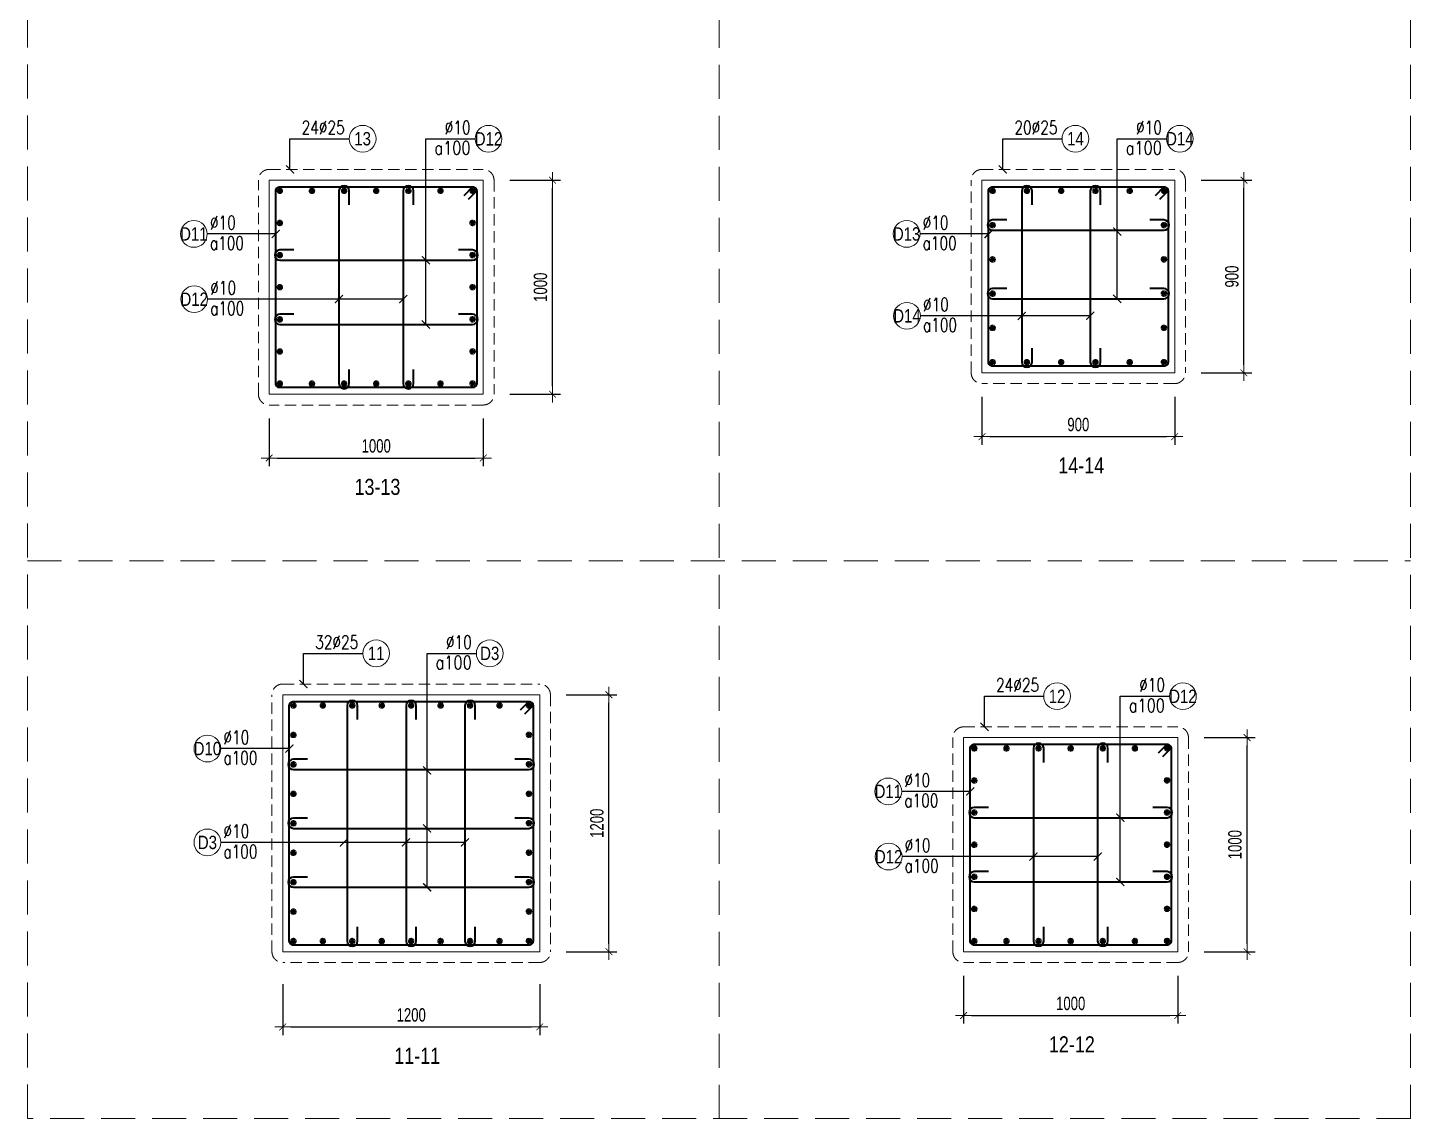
# Model space of a CAD drawing. Header units: millimetres. Extents: x 415878 to 795945, y 85573 to 378758.
# Drawn here: x 650428 to 669795, y 338367 to 353647 of the extents above; entities that cross this region are included whole.
import ezdxf
from ezdxf.enums import TextEntityAlignment as Align

# ---------------------------------------------------------------- set-up
doc = ezdxf.new("R2010")
doc.units = ezdxf.units.MM
doc.linetypes.add('HIDDEN2', pattern=[4.7625, 3.175, -1.5875])
doc.layers.get('0').update_dxf_attribs({"lineweight": 20})
doc.layers.get('Defpoints').update_dxf_attribs({"color": 151, "lineweight": 9})
for name, color, linetype, lineweight in [('NDC_S_CONTINUOUS', 3, 'Continuous', 20), ('NDC_S_DIM', 1, 'Continuous', 15), ('NDC_S_HIDDEN', 8, 'HIDDEN2', 13), ('NDC_S_REBAR', 4, 'Continuous', 35), ('NDC_S_STIRRUP', 4, 'Continuous', 40), ('NDC_S_THIN LINE', 8, 'Continuous', 9), ('NDC_S_VN TEXT', 7, 'Continuous', 20)]:
    doc.layers.add(name, color=color, linetype=linetype, lineweight=lineweight)
doc.layers.add('Reinforcement - thep dau', color=4, linetype='Continuous')
doc.styles.add('ARIAL', font='arial.ttf', dxfattribs={"width": 0.8})
doc.styles.add('NDC_DIM', font='', dxfattribs={"width": 0.75})
doc.styles.add('NDC_EN TXT', font='romans.shx', dxfattribs={"width": 0.8})
doc.styles.get('NDC_DIM').set_extended_font_data('Dotum')
doc.dimstyles.new('NDC_dim_75', dxfattribs={"dimscale": 75, "dimtxt": 2.5, "dimasz": 1.5, "dimexe": 1.5, "dimexo": 2.5, "dimgap": 1, "dimtad": 1, "dimdec": 0, "dimzin": 0, "dimdsep": 46, "dimtxsty": 'NDC_DIM', "dimblk": 'DIMMARK', "dimcen": 0.09, "dimdle": 1.2, "dimclrd": 1, "dimclre": 1, "dimclrt": 3, "dimadec": 0, "dimazin": 0, "dimtfac": 1, "dimtdec": 0, "dimtix": 1, "dimtofl": 0, "dimtmove": 0, "dimatfit": 3, "dimfxl": 8, "dimfxlon": 1, "dimtolj": 1, "dimtzin": 0, "dimarcsym": 0})

# ---------------------------------------------------------------- blocks, each defined once
blk = doc.blocks.new('*U7')
blk.add_circle((2.5, 0), 2.5)
at = {"layer": 'NDC_S_VN TEXT', "color": 3, "style": 'NDC_EN TXT', "width": 0.75}
blk.add_attdef('DK2', text='', height=2.5, dxfattribs=at).set_placement((-0.85, 0.85), align=Align.RIGHT)
at = {"layer": 'NDC_S_VN TEXT', "color": 7, "style": 'ARIAL', "width": 0.8}
blk.add_attdef('SH3', text='', height=2.5, dxfattribs=at).set_placement((2.5, 0), align=Align.MIDDLE)
blk = doc.blocks.new('DIMMARK')
at = {"layer": 'NDC_S_DIM', "color": 1}
blk.add_line((-1.5, 0), (1, 0), dxfattribs=at)
at = {"layer": 'NDC_S_DIM', "color": 2, "const_width": 0.1}
blk.add_lwpolyline([(-0.42, -0.42), (0.42, 0.42)], dxfattribs=at)
blk = doc.blocks.new('*U30')
blk.add_circle((-2.5, 0), 2.5)
at = {"layer": 'NDC_S_VN TEXT', "color": 3, "style": 'NDC_EN TXT', "width": 0.75}
for tag, p in [('DK1', (0.5, 0.85)), ('KC1', (0.5, -2.97))]:
    blk.add_attdef(tag, p, '', height=2.5, dxfattribs=at)
at = {"layer": 'NDC_S_VN TEXT', "color": 7, "style": 'ARIAL', "width": 0.8}
blk.add_attdef('SH2', text='', height=2.5, dxfattribs=at).set_placement((-2.5, 0), align=Align.MIDDLE)
blk = doc.blocks.new('*U29')
blk.add_circle((2.5, 0), 2.5)
at = {"layer": 'NDC_S_VN TEXT', "color": 3, "style": 'NDC_EN TXT'}
for tag, width, p in [('DK2', 0.75, (-0.85, 0.85)), ('KC2', 0.8, (-0.85, -2.97))]:
    blk.add_attdef(tag, text='', height=2.5, dxfattribs=dict(at, width=width)).set_placement(p, align=Align.RIGHT)
at = {"layer": 'NDC_S_VN TEXT', "color": 7, "style": 'ARIAL', "width": 0.8}
blk.add_attdef('SH3', text='', height=2.5, dxfattribs=at).set_placement((2.5, 0), align=Align.MIDDLE)
blk = doc.blocks.new('*D624')
at = {"layer": 'Defpoints', "color": 0, "transparency": 16777216}
for p in [(654000, 340701), (657600, 340701), (657600, 339647)]:
    blk.add_point(p, dxfattribs=at)
at = {"layer": 'Reinforcement - thep dau', "color": 1, "lineweight": -2, "transparency": 16777216}
for p, q in [((654000, 340247), (654000, 339534)), ((657600, 340247), (657600, 339534)), ((654112, 339647), (657487, 339647))]:
    blk.add_line(p, q, dxfattribs=at)
at = {"layer": 'Reinforcement - thep dau', "color": 1, "lineweight": -2, "transparency": 16777216, "xscale": 112.5, "yscale": 112.5, "zscale": 112.5, "rotation": 180}
blk.add_blockref('DIMMARK', (654000, 339647), dxfattribs=at)
at = {"layer": 'Reinforcement - thep dau', "color": 1, "lineweight": -2, "transparency": 16777216, "xscale": 112.5, "yscale": 112.5, "zscale": 112.5}
blk.add_blockref('DIMMARK', (657600, 339647), dxfattribs=at)
at = {"layer": 'Reinforcement - thep dau', "color": 3, "transparency": 16777216, "insert": (655800, 339815), "char_height": 187.5, "attachment_point": 5, "style": 'NDC_DIM'}
blk.add_mtext('\\A1;1200', dxfattribs=at)
blk = doc.blocks.new('*D625')
at = {"layer": 'Defpoints', "color": 0, "transparency": 16777216}
for p in [(657750, 344301), (658570, 344301), (657750, 340701)]:
    blk.add_point(p, dxfattribs=at)
at = {"layer": 'Reinforcement - thep dau', "color": 1, "lineweight": -2, "transparency": 16777216}
for p, q in [((657970, 344301), (658682, 344301)), ((658570, 340813), (658570, 344188)), ((657970, 340701), (658682, 340701))]:
    blk.add_line(p, q, dxfattribs=at)
at = {"layer": 'Reinforcement - thep dau', "color": 1, "lineweight": -2, "transparency": 16777216, "xscale": 112.5, "yscale": 112.5, "zscale": 112.5}
for p, rotation in [((658570, 344301), 90), ((658570, 340701), 270)]:
    blk.add_blockref('DIMMARK', p, dxfattribs=dict(at, rotation=rotation))
at = {"layer": 'Reinforcement - thep dau', "color": 3, "transparency": 16777216, "insert": (658401, 342501), "char_height": 187.5, "attachment_point": 5, "rotation": 90, "style": 'NDC_DIM'}
blk.add_mtext('\\A1;1200', dxfattribs=at)
blk = doc.blocks.new('kata_block_TD')
at = {"color": 6, "linetype": 'ByBlock', "lineweight": -2, "style": 'ARIAL', "width": 0.8}
blk.add_attdef('SECTDET2', text='', height=5, dxfattribs=at).set_placement((0, 7.97), align=Align.CENTER)
at = {"color": 0, "linetype": 'ByBlock', "lineweight": -2, "style": 'ARIAL', "width": 0.8}
blk.add_attdef('SECTDET1', text='', height=5, dxfattribs=at).set_placement((0, 1.47), align=Align.CENTER)
at = {"color": 3, "lineweight": 25, "style": 'ARIAL', "width": 0.8}
blk.add_attdef('SSCALE', text='', height=2.5, dxfattribs=at).set_placement((0, -4), align=Align.CENTER)
blk = doc.blocks.new('kata_block_THEP')
at = {"layer": 'NDC_S_REBAR', "color": 0}
for p, q in [((-0.5, 0), (0.5, 0)), ((-0.35, 0.35), (0.35, -0.35)), ((0.35, 0.35), (-0.35, -0.35)), ((0, 0.5), (0, -0.5))]:
    blk.add_line(p, q, dxfattribs=at)
at = {"layer": 'NDC_S_REBAR', "color": 0, "const_width": 0.0833}
blk.add_lwpolyline([(-0.5, 0, 1), (0.5, 0, 1), (-0.5, 0, 1)], format="xyb", dxfattribs=at)
blk = doc.blocks.new('*D626')
at = {"layer": 'Defpoints', "color": 0, "transparency": 16777216}
for p in [(663537, 340551), (666537, 340551), (666537, 339807)]:
    blk.add_point(p, dxfattribs=at)
at = {"layer": 'Reinforcement - thep dau', "color": 1, "lineweight": -2, "transparency": 16777216}
for p, q in [((663537, 340363), (663537, 339695)), ((666537, 340363), (666537, 339695)), ((663649, 339807), (666424, 339807))]:
    blk.add_line(p, q, dxfattribs=at)
at = {"layer": 'Reinforcement - thep dau', "color": 1, "lineweight": -2, "transparency": 16777216, "xscale": 112.5, "yscale": 112.5, "zscale": 112.5, "rotation": 180}
blk.add_blockref('DIMMARK', (663537, 339807), dxfattribs=at)
at = {"layer": 'Reinforcement - thep dau', "color": 1, "lineweight": -2, "transparency": 16777216, "xscale": 112.5, "yscale": 112.5, "zscale": 112.5}
blk.add_blockref('DIMMARK', (666537, 339807), dxfattribs=at)
at = {"layer": 'Reinforcement - thep dau', "color": 3, "transparency": 16777216, "insert": (665037, 339976), "char_height": 187.5, "attachment_point": 5, "style": 'NDC_DIM'}
blk.add_mtext('\\A1;1000', dxfattribs=at)
blk = doc.blocks.new('*D627')
at = {"layer": 'Defpoints', "color": 0, "transparency": 16777216}
for p in [(666687, 343701), (667507, 343701), (666687, 340701)]:
    blk.add_point(p, dxfattribs=at)
at = {"layer": 'Reinforcement - thep dau', "color": 1, "lineweight": -2, "transparency": 16777216}
for p, q in [((666907, 343701), (667619, 343701)), ((667507, 340813), (667507, 343588)), ((666907, 340701), (667619, 340701))]:
    blk.add_line(p, q, dxfattribs=at)
at = {"layer": 'Reinforcement - thep dau', "color": 1, "lineweight": -2, "transparency": 16777216, "xscale": 112.5, "yscale": 112.5, "zscale": 112.5}
for p, rotation in [((667507, 343701), 90), ((667507, 340701), 270)]:
    blk.add_blockref('DIMMARK', p, dxfattribs=dict(at, rotation=rotation))
at = {"layer": 'Reinforcement - thep dau', "color": 3, "transparency": 16777216, "insert": (667338, 342201), "char_height": 187.5, "attachment_point": 5, "rotation": 90, "style": 'NDC_DIM'}
blk.add_mtext('\\A1;1000', dxfattribs=at)
blk = doc.blocks.new('*D628')
at = {"layer": 'Defpoints', "color": 0, "transparency": 16777216}
for p in [(653810, 348360), (656810, 348360), (656810, 347617)]:
    blk.add_point(p, dxfattribs=at)
at = {"layer": 'Reinforcement - thep dau', "color": 1, "lineweight": -2, "transparency": 16777216}
for p, q in [((653810, 348173), (653810, 347504)), ((656810, 348173), (656810, 347504)), ((653923, 347617), (656698, 347617))]:
    blk.add_line(p, q, dxfattribs=at)
at = {"layer": 'Reinforcement - thep dau', "color": 1, "lineweight": -2, "transparency": 16777216, "xscale": 112.5, "yscale": 112.5, "zscale": 112.5, "rotation": 180}
blk.add_blockref('DIMMARK', (653810, 347617), dxfattribs=at)
at = {"layer": 'Reinforcement - thep dau', "color": 1, "lineweight": -2, "transparency": 16777216, "xscale": 112.5, "yscale": 112.5, "zscale": 112.5}
blk.add_blockref('DIMMARK', (656810, 347617), dxfattribs=at)
at = {"layer": 'Reinforcement - thep dau', "color": 3, "transparency": 16777216, "insert": (655310, 347786), "char_height": 187.5, "attachment_point": 5, "style": 'NDC_DIM'}
blk.add_mtext('\\A1;1000', dxfattribs=at)
blk = doc.blocks.new('*D629')
at = {"layer": 'Defpoints', "color": 0, "transparency": 16777216}
for p in [(656960, 351510), (657780, 351510), (656960, 348510)]:
    blk.add_point(p, dxfattribs=at)
at = {"layer": 'Reinforcement - thep dau', "color": 1, "lineweight": -2, "transparency": 16777216}
for p, q in [((657180, 351510), (657893, 351510)), ((657780, 348623), (657780, 351398)), ((657180, 348510), (657893, 348510))]:
    blk.add_line(p, q, dxfattribs=at)
at = {"layer": 'Reinforcement - thep dau', "color": 1, "lineweight": -2, "transparency": 16777216, "xscale": 112.5, "yscale": 112.5, "zscale": 112.5}
for p, rotation in [((657780, 351510), 90), ((657780, 348510), 270)]:
    blk.add_blockref('DIMMARK', p, dxfattribs=dict(at, rotation=rotation))
at = {"layer": 'Reinforcement - thep dau', "color": 3, "transparency": 16777216, "insert": (657611, 350010), "char_height": 187.5, "attachment_point": 5, "rotation": 90, "style": 'NDC_DIM'}
blk.add_mtext('\\A1;1000', dxfattribs=at)
blk = doc.blocks.new('*D630')
at = {"layer": 'Defpoints', "color": 0, "transparency": 16777216}
for p in [(663794, 348660), (666494, 348660), (666494, 347917)]:
    blk.add_point(p, dxfattribs=at)
at = {"layer": 'Reinforcement - thep dau', "color": 1, "lineweight": -2, "transparency": 16777216}
for p, q in [((663794, 348473), (663794, 347804)), ((666494, 348473), (666494, 347804)), ((663906, 347917), (666381, 347917))]:
    blk.add_line(p, q, dxfattribs=at)
at = {"layer": 'Reinforcement - thep dau', "color": 1, "lineweight": -2, "transparency": 16777216, "xscale": 112.5, "yscale": 112.5, "zscale": 112.5, "rotation": 180}
blk.add_blockref('DIMMARK', (663794, 347917), dxfattribs=at)
at = {"layer": 'Reinforcement - thep dau', "color": 1, "lineweight": -2, "transparency": 16777216, "xscale": 112.5, "yscale": 112.5, "zscale": 112.5}
blk.add_blockref('DIMMARK', (666494, 347917), dxfattribs=at)
at = {"layer": 'Reinforcement - thep dau', "color": 3, "transparency": 16777216, "insert": (665144, 348086), "char_height": 187.5, "attachment_point": 5, "style": 'NDC_DIM'}
blk.add_mtext('\\A1;900', dxfattribs=at)
blk = doc.blocks.new('*D631')
at = {"layer": 'Defpoints', "color": 0, "transparency": 16777216}
for p in [(666644, 351510), (667464, 351510), (666644, 348810)]:
    blk.add_point(p, dxfattribs=at)
at = {"layer": 'Reinforcement - thep dau', "color": 1, "lineweight": -2, "transparency": 16777216}
for p, q in [((666864, 351510), (667576, 351510)), ((667464, 348923), (667464, 351398)), ((666864, 348810), (667576, 348810))]:
    blk.add_line(p, q, dxfattribs=at)
at = {"layer": 'Reinforcement - thep dau', "color": 1, "lineweight": -2, "transparency": 16777216, "xscale": 112.5, "yscale": 112.5, "zscale": 112.5}
for p, rotation in [((667464, 351510), 90), ((667464, 348810), 270)]:
    blk.add_blockref('DIMMARK', p, dxfattribs=dict(at, rotation=rotation))
at = {"layer": 'Reinforcement - thep dau', "color": 3, "transparency": 16777216, "insert": (667295, 350160), "char_height": 187.5, "attachment_point": 5, "rotation": 90, "style": 'NDC_DIM'}
blk.add_mtext('\\A1;900', dxfattribs=at)

msp = doc.modelspace()

# ---------------------------------------------------------------- linework, layer by layer
at = {"layer": 'NDC_S_CONTINUOUS'}
for points in [[(653810, 351510.2), (656810, 351510.2), (656810, 348510.2), (653810, 348510.2)], [(663793.6, 351510.2), (666493.6, 351510.2), (666493.6, 348810.2), (663793.6, 348810.2)], [(653999.6, 344300.8), (657599.6, 344300.8), (657599.6, 340700.8), (653999.6, 340700.8)], [(663536.8, 343700.8), (666536.8, 343700.8), (666536.8, 340700.8), (663536.8, 340700.8)]]:
    msp.add_lwpolyline(points, close=True, dxfattribs=at)
at = {"layer": 'NDC_S_HIDDEN', "ltscale": 150}
for p, q in [((660111.1, 377414.1), (660111.1, 338366.9)), ((650427.5, 346176.3), (669794.6, 346176.3))]:
    msp.add_line(p, q, dxfattribs=at)
msp.add_lwpolyline([(650427.5, 377414.1), (669794.6, 377414.1), (669794.6, 338366.9), (650427.5, 338366.9)], close=True, dxfattribs=at)
at = {"layer": 'NDC_S_HIDDEN', "ltscale": 50}
for points in [[(653660, 348510.2), (653660, 351510.2, -0.4142136), (653810, 351660.2), (656810, 351660.2, -0.4142136), (656960, 351510.2), (656960, 348510.2, -0.4142136), (656810, 348360.2), (653810, 348360.2, -0.4142136), (653660, 348510.2)], [(663643.6, 348810.2), (663643.6, 351510.2, -0.4142136), (663793.6, 351660.2), (666493.6, 351660.2, -0.4142136), (666643.6, 351510.2), (666643.6, 348810.2, -0.4142136), (666493.6, 348660.2), (663793.6, 348660.2, -0.4142136), (663643.6, 348810.2)], [(653849.6, 340700.8), (653849.6, 344300.8, -0.4142136), (653999.6, 344450.8), (657599.6, 344450.8, -0.4142136), (657749.6, 344300.8), (657749.6, 340700.8, -0.4142136), (657599.6, 340550.8), (653999.6, 340550.8, -0.4142136), (653849.6, 340700.8)], [(663386.8, 340700.8), (663386.8, 343700.8, -0.4142136), (663536.8, 343850.8), (666536.8, 343850.8, -0.4142136), (666686.8, 343700.8), (666686.8, 340700.8, -0.4142136), (666536.8, 340550.8), (663536.8, 340550.8, -0.4142136), (663386.8, 340700.8)]]:
    msp.add_lwpolyline(points, format="xyb", dxfattribs=at)
at = {"layer": 'NDC_S_STIRRUP'}
for points in [[(656540, 351297.2), (656660, 351417.2, -0.4142136), (656717, 351360.2), (656717, 348660.2, -0.4142136), (656660, 348603.2), (653960, 348603.2, -0.4142136), (653903, 348660.2), (653903, 351360.2, -0.4142136), (653960, 351417.2), (656660, 351417.2, -0.4142136), (656717, 351360.2), (656597, 351240.2)], [(654932, 351162.2), (654932, 351360.2, 1), (654788, 351360.2), (654788, 348660.2, 1), (654932, 348660.2), (654932, 348858.2)], [(655832, 351162.2), (655832, 351360.2, 1), (655688, 351360.2), (655688, 348660.2, 1), (655832, 348660.2), (655832, 348858.2)], [(666223.6, 351297.2), (666343.6, 351417.2, -0.4142136), (666400.6, 351360.2), (666400.6, 348960.2, -0.4142136), (666343.6, 348903.2), (663943.6, 348903.2, -0.4142136), (663886.6, 348960.2), (663886.6, 351360.2, -0.4142136), (663943.6, 351417.2), (666343.6, 351417.2, -0.4142136), (666400.6, 351360.2), (666280.6, 351240.2)], [(664495.6, 351162.2), (664495.6, 351360.2, 1), (664351.6, 351360.2), (664351.6, 348960.2, 1), (664495.6, 348960.2), (664495.6, 349158.2)], [(665455.6, 351162.2), (665455.6, 351360.2, 1), (665311.6, 351360.2), (665311.6, 348960.2, 1), (665455.6, 348960.2), (665455.6, 349158.2)], [(664141.6, 350952.2), (663943.6, 350952.2, 1), (663943.6, 350808.2), (666343.6, 350808.2, 1), (666343.6, 350952.2), (666145.6, 350952.2)], [(654158, 350532.2), (653960, 350532.2, 1), (653960, 350388.2), (656660, 350388.2, 1), (656660, 350532.2), (656462, 350532.2)], [(664141.6, 349992.2), (663943.6, 349992.2, 1), (663943.6, 349848.2), (666343.6, 349848.2, 1), (666343.6, 349992.2), (666145.6, 349992.2)], [(654158, 349632.2), (653960, 349632.2, 1), (653960, 349488.2), (656660, 349488.2, 1), (656660, 349632.2), (656462, 349632.2)], [(657329.6, 344087.8), (657449.6, 344207.8, -0.4142136), (657506.6, 344150.8), (657506.6, 340850.8, -0.4142136), (657449.6, 340793.8), (654149.6, 340793.8, -0.4142136), (654092.6, 340850.8), (654092.6, 344150.8, -0.4142136), (654149.6, 344207.8), (657449.6, 344207.8, -0.4142136), (657506.6, 344150.8), (657386.6, 344030.8)], [(655046.6, 343952.8), (655046.6, 344150.8, 1), (654902.6, 344150.8), (654902.6, 340850.8, 1), (655046.6, 340850.8), (655046.6, 341048.8)], [(655871.6, 343952.8), (655871.6, 344150.8, 1), (655727.6, 344150.8), (655727.6, 340850.8, 1), (655871.6, 340850.8), (655871.6, 341048.8)], [(656696.6, 343952.8), (656696.6, 344150.8, 1), (656552.6, 344150.8), (656552.6, 340850.8, 1), (656696.6, 340850.8), (656696.6, 341048.8)], [(666266.8, 343487.8), (666386.8, 343607.8, -0.4142136), (666443.8, 343550.8), (666443.8, 340850.8, -0.4142136), (666386.8, 340793.8), (663686.8, 340793.8, -0.4142136), (663629.8, 340850.8), (663629.8, 343550.8, -0.4142136), (663686.8, 343607.8), (666386.8, 343607.8, -0.4142136), (666443.8, 343550.8), (666323.8, 343430.8)], [(664658.8, 343352.8), (664658.8, 343550.8, 1), (664514.8, 343550.8), (664514.8, 340850.8, 1), (664658.8, 340850.8), (664658.8, 341048.8)], [(665558.8, 343352.8), (665558.8, 343550.8, 1), (665414.8, 343550.8), (665414.8, 340850.8, 1), (665558.8, 340850.8), (665558.8, 341048.8)], [(654347.6, 343397.8), (654149.6, 343397.8, 1), (654149.6, 343253.8), (657449.6, 343253.8, 1), (657449.6, 343397.8), (657251.6, 343397.8)], [(663884.8, 342722.8), (663686.8, 342722.8, 1), (663686.8, 342578.8), (666386.8, 342578.8, 1), (666386.8, 342722.8), (666188.8, 342722.8)], [(654347.6, 342572.8), (654149.6, 342572.8, 1), (654149.6, 342428.8), (657449.6, 342428.8, 1), (657449.6, 342572.8), (657251.6, 342572.8)], [(654347.6, 341747.8), (654149.6, 341747.8, 1), (654149.6, 341603.8), (657449.6, 341603.8, 1), (657449.6, 341747.8), (657251.6, 341747.8)], [(663884.8, 341822.8), (663686.8, 341822.8, 1), (663686.8, 341678.8), (666386.8, 341678.8, 1), (666386.8, 341822.8), (666188.8, 341822.8)]]:
    msp.add_lwpolyline(points, format="xyb", dxfattribs=at)

# ---------------------------------------------------------------- block references
at = {"layer": 'NDC_S_REBAR', "yscale": 84, "zscale": 84}
for p, xscale, rotation in [((653960, 351360.2), -84, 90), ((654410, 351360.2), -84, 90), ((654860, 351360.2), -84, 90), ((655310, 351360.2), -84, 90), ((655760, 351360.2), -84, 90), ((656210, 351360.2), -84, 90), ((656660, 351360.2), 84, 270), ((663943.6, 351360.2), -84, 90), ((664423.6, 351360.2), -84, 90), ((664903.6, 351360.2), -84, 90), ((665383.6, 351360.2), -84, 90), ((665863.6, 351360.2), -84, 90), ((666343.6, 351360.2), 84, 270), ((653960, 350910.2), 84, 90), ((656660, 350910.2), -84, 270), ((663943.6, 350880.2), 84, 90), ((666343.6, 350880.2), -84, 270), ((653960, 350460.2), 84, 90), ((656660, 350460.2), -84, 270), ((663943.6, 350400.2), 84, 90), ((666343.6, 350400.2), -84, 270), ((653960, 350010.2), 84, 90), ((656660, 350010.2), -84, 270), ((663943.6, 349920.2), 84, 90), ((666343.6, 349920.2), -84, 270), ((653960, 349560.2), 84, 90), ((656660, 349560.2), -84, 270), ((663943.6, 349440.2), 84, 90), ((666343.6, 349440.2), -84, 270), ((653960, 349110.2), 84, 90), ((656660, 349110.2), -84, 270), ((663943.6, 348960.2), 84, 90), ((664423.6, 348960.2), 84, 90), ((664903.6, 348960.2), 84, 90), ((665383.6, 348960.2), 84, 90), ((665863.6, 348960.2), 84, 90), ((666343.6, 348960.2), -84, 270), ((653960, 348660.2), 84, 90), ((654410, 348660.2), 84, 90), ((654860, 348660.2), 84, 90), ((655310, 348660.2), 84, 90), ((655760, 348660.2), 84, 90), ((656210, 348660.2), 84, 90), ((656660, 348660.2), -84, 270), ((654149.6, 344150.8), -84, 90), ((654562.1, 344150.8), -84, 90), ((654974.6, 344150.8), -84, 90), ((655387.1, 344150.8), -84, 90), ((655799.6, 344150.8), -84, 90), ((656212.1, 344150.8), -84, 90), ((656624.6, 344150.8), -84, 90), ((657037.1, 344150.8), -84, 90), ((657449.6, 344150.8), 84, 270), ((654149.6, 343738.3), 84, 90), ((657449.6, 343738.3), -84, 270), ((663686.8, 343550.8), -84, 90), ((664136.8, 343550.8), -84, 90), ((664586.8, 343550.8), -84, 90), ((665036.8, 343550.8), -84, 90), ((665486.8, 343550.8), -84, 90), ((665936.8, 343550.8), -84, 90), ((666386.8, 343550.8), 84, 270), ((654149.6, 343325.8), 84, 90), ((657449.6, 343325.8), -84, 270), ((663686.8, 343100.8), 84, 90), ((666386.8, 343100.8), -84, 270), ((654149.6, 342913.3), 84, 90), ((657449.6, 342913.3), -84, 270), ((663686.8, 342650.8), 84, 90), ((666386.8, 342650.8), -84, 270), ((654149.6, 342500.8), 84, 90), ((657449.6, 342500.8), -84, 270), ((663686.8, 342200.8), 84, 90), ((666386.8, 342200.8), -84, 270), ((654149.6, 342088.3), 84, 90), ((657449.6, 342088.3), -84, 270), ((654149.6, 341675.8), 84, 90), ((657449.6, 341675.8), -84, 270), ((663686.8, 341750.8), 84, 90), ((666386.8, 341750.8), -84, 270), ((654149.6, 341263.3), 84, 90), ((657449.6, 341263.3), -84, 270), ((663686.8, 341300.8), 84, 90), ((666386.8, 341300.8), -84, 270), ((654149.6, 340850.8), 84, 90), ((654562.1, 340850.8), 84, 90), ((654974.6, 340850.8), 84, 90), ((655387.1, 340850.8), 84, 90), ((655799.6, 340850.8), 84, 90), ((656212.1, 340850.8), 84, 90), ((656624.6, 340850.8), 84, 90), ((657037.1, 340850.8), 84, 90), ((657449.6, 340850.8), -84, 270), ((663686.8, 340850.8), 84, 90), ((664136.8, 340850.8), 84, 90), ((664586.8, 340850.8), 84, 90), ((665036.8, 340850.8), 84, 90), ((665486.8, 340850.8), 84, 90), ((665936.8, 340850.8), 84, 90), ((666386.8, 340850.8), -84, 270)]:
    msp.add_blockref('kata_block_THEP', p, dxfattribs=dict(at, xscale=xscale, rotation=rotation))
at = {"layer": 'NDC_S_THIN LINE', "xscale": 75, "yscale": 75, "zscale": 75}
for name, p, values in [('*U7', (654932.1, 352090.4), {'SH3': '13', 'DK2': '24%%c25'}), ('*U29', (656695, 352090.4), {'SH3': 'D12', 'DK2': '%%c10', 'KC2': 'a100'}), ('*U7', (664915.6, 352090.4), {'SH3': '14', 'DK2': '20%%c25'}), ('*U29', (666378.5, 352090.4), {'SH3': 'D14', 'DK2': '%%c10', 'KC2': 'a100'}), ('*U30', (652943.2, 350756.7), {'SH2': 'D11', 'DK1': '%%c10', 'KC1': 'a100'}), ('*U30', (662926.8, 350756.7), {'SH2': 'D13', 'DK1': '%%c10', 'KC1': 'a100'}), ('*U30', (652947.6, 349843.2), {'SH2': 'D12', 'DK1': '%%c10', 'KC1': 'a100'}), ('*U30', (662931.2, 349609.6), {'SH2': 'D14', 'DK1': '%%c10', 'KC1': 'a100'}), ('*U7', (655121.7, 344881), {'SH3': '11', 'DK2': '32%%c25'}), ('*U29', (656712.5, 344881), {'SH3': 'D3', 'DK2': '%%c10', 'KC2': 'a100'}), ('*U7', (664658.8, 344281), {'SH3': '12', 'DK2': '24%%c25'}), ('*U29', (666421.7, 344281), {'SH3': 'D12', 'DK2': '%%c10', 'KC2': 'a100'}), ('*U30', (653132.8, 343547.3), {'SH2': 'D10', 'DK1': '%%c10', 'KC1': 'a100'}), ('*U30', (662670, 342947.3), {'SH2': 'D11', 'DK1': '%%c10', 'KC1': 'a100'}), ('*U30', (653132.8, 342232.5), {'SH2': 'D3', 'DK1': '%%c10', 'KC1': 'a100'}), ('*U30', (662674.4, 342033.7), {'SH2': 'D12', 'DK1': '%%c10', 'KC1': 'a100'})]:
    msp.add_blockref(name, p, dxfattribs=at).add_auto_attribs(values)
at = {"layer": 'NDC_S_VN TEXT'}
ref = msp.add_blockref('kata_block_TD', (665185.1, 347334.5), dxfattribs=dict(at, xscale=45, yscale=45, zscale=45))
ref.add_attrib('SECTDET1', '14-14', dxfattribs={"layer": '0', "color": 0, "linetype": 'ByBlock', "lineweight": -2, "height": 225, "style": 'ARIAL', "width": 0.8}).set_placement((665185.1, 347400.7), align=Align.CENTER)
ref = msp.add_blockref('kata_block_TD', (655326.7, 347034.5), dxfattribs=dict(at, xscale=45, yscale=45, zscale=45))
ref.add_attrib('SECTDET1', '13-13', dxfattribs={"layer": '0', "color": 0, "linetype": 'ByBlock', "lineweight": -2, "height": 225, "style": 'ARIAL', "width": 0.8}).set_placement((655326.7, 347100.7), align=Align.CENTER)
ref = msp.add_blockref('kata_block_TD', (665053.4, 339225), dxfattribs=dict(at, xscale=45, yscale=45, zscale=45))
ref.add_attrib('SECTDET1', '12-12', dxfattribs={"layer": '0', "color": 0, "linetype": 'ByBlock', "lineweight": -2, "height": 225, "style": 'ARIAL', "width": 0.8}).set_placement((665053.4, 339291.2), align=Align.CENTER)
ref = msp.add_blockref('kata_block_TD', (655883.2, 339064.2), dxfattribs=dict(at, xscale=45, yscale=45, zscale=45))
ref.add_attrib('SECTDET1', '11-11', dxfattribs={"layer": '0', "color": 0, "linetype": 'ByBlock', "lineweight": -2, "height": 225, "style": 'ARIAL', "width": 0.8}).set_placement((655883.2, 339130.4), align=Align.CENTER)

# ---------------------------------------------------------------- dimensions: what is measured, and where the dimension line sits
at = {"layer": 'Reinforcement - thep dau'}
for base, p1, p2, picture, middle in [((657780.1, 351510.2), (656960, 348510.2), (656960, 351510.2), '*D629', (657611.3, 350010.2)), ((667463.6, 351510.2), (666643.6, 348810.2), (666643.6, 351510.2), '*D631', (667294.8, 350160.2)), ((658569.6, 344300.8), (657749.6, 340700.8), (657749.6, 344300.8), '*D625', (658400.9, 342500.8)), ((667506.8, 343700.8), (666686.8, 340700.8), (666686.8, 343700.8), '*D627', (667338, 342200.8))]:
    dim = msp.add_linear_dim(base=base, p1=p1, p2=p2, angle=90, dimstyle='NDC_dim_75', override={"dimlfac": 0.333333}, dxfattribs=at)
    dim.commit()
    dim.dimension.update_dxf_attribs({"geometry": picture, "text_midpoint": middle})
for base, p1, p2, picture, middle in [((666493.6, 347916.9), (663793.6, 348660.2), (666493.6, 348660.2), '*D630', (665143.6, 348085.6)), ((656810, 347616.9), (653810, 348360.2), (656810, 348360.2), '*D628', (655310, 347785.6)), ((657599.6, 339646.6), (653999.6, 340700.8), (657599.6, 340700.8), '*D624', (655799.6, 339815.3)), ((666536.8, 339807.4), (663536.8, 340550.8), (666536.8, 340550.8), '*D626', (665036.8, 339976.2))]:
    dim = msp.add_linear_dim(base=base, p1=p1, p2=p2, dimstyle='NDC_dim_75', override={"dimlfac": 0.333333}, dxfattribs=at)
    dim.commit()
    dim.dimension.update_dxf_attribs({"geometry": picture, "text_midpoint": middle})

# ---------------------------------------------------------------- leaders
for points in [[(654102, 351660.2), (654102, 352090.4), (654932.1, 352090.4)], [(656005.2, 349488.2), (656005.2, 352090.4), (656695, 352090.4)], [(656005.2, 350388.2), (656005.2, 352090.4), (656695, 352090.4)], [(664085.6, 351660.2), (664085.6, 352090.4), (664915.6, 352090.4)], [(665688.8, 349848.2), (665688.8, 352090.4), (666378.5, 352090.4)], [(665688.8, 350789.3), (665688.8, 352090.4), (666378.5, 352090.4)], [(653903, 350756.7), (652943.2, 350756.7)], [(663886.6, 350756.7), (662926.8, 350756.7)], [(655688, 349843.2), (652947.6, 349843.2)], [(654788, 349843.2), (652947.6, 349843.2)], [(665311.6, 349609.6), (662931.2, 349609.6)], [(664351.6, 349609.6), (662931.2, 349609.6)], [(654291.6, 344450.8), (654291.6, 344881), (655121.7, 344881)], [(656022.7, 341603.8), (656022.7, 344881), (656712.5, 344881)], [(656022.7, 342428.8), (656022.7, 344881), (656712.5, 344881)], [(656022.7, 343242.4), (656022.7, 344881), (656712.5, 344881)], [(663828.8, 343850.8), (663828.8, 344281), (664658.8, 344281)], [(665732, 341678.8), (665732, 344281), (666421.7, 344281)], [(665732, 342578.8), (665732, 344281), (666421.7, 344281)], [(654092.6, 343547.3), (653132.8, 343547.3)], [(663629.8, 342947.3), (662670, 342947.3)], [(656552.6, 342232.5), (653132.8, 342232.5)], [(655727.6, 342232.5), (653132.8, 342232.5)], [(654857.6, 342232.5), (653132.8, 342232.5)], [(665414.8, 342033.7), (662674.4, 342033.7)], [(664514.8, 342033.7), (662674.4, 342033.7)]]:
    msp.add_leader(points, dimstyle='NDC_dim_75', override={"dimlfac": 0.333333, "dimldrblk": 'ARCHTICK'}, dxfattribs=at)

doc.saveas('drawing.dxf')
